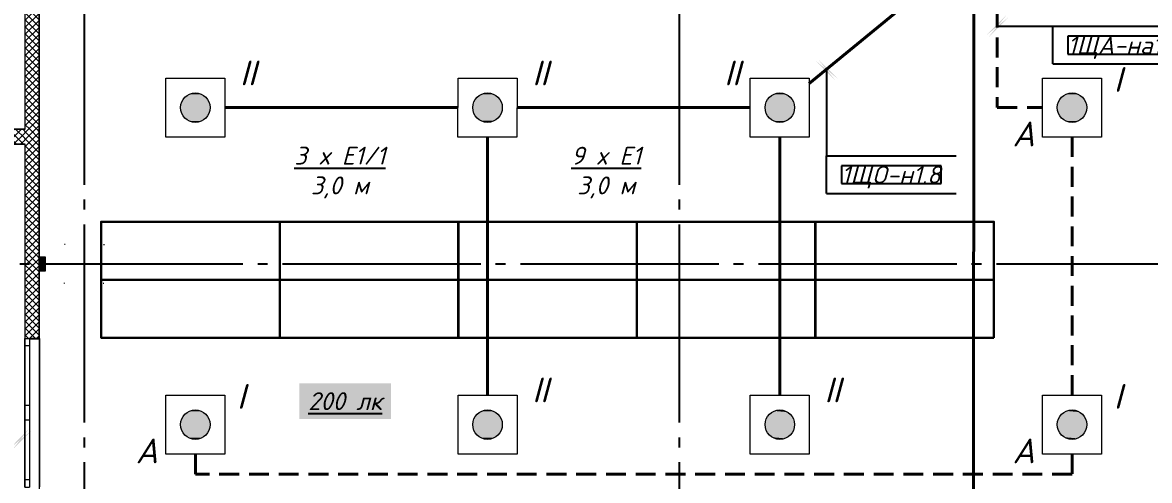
# Model space of a CAD drawing. Header units: millimetres. Extents: x 0 to 1293, y 0 to 420.
# Drawn here: x 92 to 205.6, y 137.8 to 184 of the extents above; entities that cross this region are included whole.
import ezdxf

# ---------------------------------------------------------------- set-up
doc = ezdxf.new("R2010")
doc.units = ezdxf.units.MM
for name, pattern in [('JIS_02_2.0', [3, 2, -1]), ('ГОСТ 2.303 5', [24, 20, -1.5, 1, -1.5]), ('СПКБ-0000-000-АР#001$0$Achse', [2300, 0, -800, 1500, 0]), ('СПКБ-0000-000-АР#001$0$Штриховая', [564.444447, 282.222223, -282.222223])]:
    doc.linetypes.add(name, pattern=pattern)
for name, color, linetype in [('@000', 7, 'Continuous'), ('Viewport1ForCustomObjects_0', 7, 'Continuous'), ('Viewport2ForCustomObjects_0', 7, 'Continuous'), ('СПКБ-0000-000-АР#001$0$Двери ArchiCAD', 7, 'Continuous'), ('СПКБ-0000-000-АР#001$0$оборудование ТХ', 253, 'Continuous'), ('СПКБ-0000-000-АР#001$0$Окна ArchiCAD', 7, 'Continuous'), ('СПКБ-0000-000-АР#001$0$Перекрытие новые', 7, 'Continuous'), ('СПКБ-0000-000-АР#001$0$Стены', 7, 'Continuous'), ('СПКБ-0000-000-АР#001$0$Фахверк', 7, 'Continuous'), ('Строительные оси', 7, 'Continuous'), ('ЭО_АВАРИЙНОЕ ОСВЕЩЕНИЕ', 7, 'Continuous'), ('ЭО_РАБОЧЕЕ ОСВЕЩЕНИЕ', 7, 'Continuous')]:
    doc.layers.add(name, color=color, linetype=linetype)
for name, color, linetype, lineweight, true_color in [('СПКБ-0000-000-АР#001$0$Двери ArchiCAD_Ном._пера__23', 7, 'Continuous', 35, 0xff6600), ('СПКБ-0000-000-АР#001$0$Двери ArchiCAD_Ном._пера__3', 7, 'Continuous', 18, 0xff6600), ('СПКБ-0000-000-АР#001$0$Окна ArchiCAD_Ном._пера__68', 7, 'Continuous', 20, 0xfd4435), ('СПКБ-0000-000-АР#001$0$Стены_Ном._пера__68', 7, 'Continuous', 20, 0xfd4435), ('СПКБ-0000-000-АР#001$0$Фахверк_Ном._пера__102', 7, 'Continuous', 13, 0xcccccc)]:
    doc.layers.add(name, color=color, linetype=linetype, lineweight=lineweight, true_color=true_color)
for name, color, linetype, lineweight in [('СПКБ-0000-000-АР#001$0$Линии_Ном._пера__2', 8, 'Continuous', 15), ('СПКБ-0000-000-АР#001$0$Окна ArchiCAD_Ном._пера__6', 5, 'Continuous', 9), ('СПКБ-0000-000-АР#001$0$Перекрытие новые_Ном._пера__2', 8, 'Continuous', 15), ('СПКБ-0000-000-АР#001$0$Фахверк_Ном._пера__1', 7, 'Continuous', 13)]:
    doc.layers.add(name, color=color, linetype=linetype, lineweight=lineweight)
doc.styles.add('1.8', font='isocpeui.ttf', dxfattribs={"height": 1.8})
doc.styles.add('2.5', font='isocpeui.ttf')
doc.styles.add('CustomTextStyle192', font='isocpeui.ttf', dxfattribs={"height": 1.8})
doc.styles.add('CustomTextStyle247', font='isocpeui.ttf', dxfattribs={"height": 1.8})
pattern_1 = [(45, (0, 0), (-35.35534, 35.35534), []), (135, (0, 0), (35.35534, 35.35534), [])]

# ---------------------------------------------------------------- blocks, each defined once
blk = doc.blocks.new('СПКБ-0000-000-АР#001$0$Перекрытие_14', base_point=(-24407, 25286))
at = {"layer": 'СПКБ-0000-000-АР#001$0$Перекрытие новые_Ном._пера__2', "color": 8, "linetype": 'Continuous', "lineweight": 15, "flags": 128}
blk.add_lwpolyline([(-24407, 25286), (17887, 25286), (17887, 19191), (18208, 19192), (18218, 15056), (18468, 15056), (18468, 13656), (18218, 13656), (18248, 3580), (17893, 3579), (17893, -2534), (-24407, -2530)], close=True, dxfattribs=at)
blk = doc.blocks.new('СПКБ-0000-000-АР#001$0$Двустворчатое Окно 19')
at = {"layer": 'СПКБ-0000-000-АР#001$0$Окна ArchiCAD_Ном._пера__6', "color": 5, "linetype": 'Continuous', "lineweight": 9}
for p, q in [((-750, 0), (-675, 0)), ((-747, 100), (747, 100)), ((-675, 0), (-675, -50)), ((-675, 0), (-75, 0)), ((-75, -50), (-75, 0)), ((-75, 0), (0, 0)), ((0, 0), (75, 0)), ((75, 0), (75, -50)), ((75, 0), (675, 0)), ((675, -50), (675, 0)), ((675, 0), (750, 0)), ((-750, -50), (750, -50)), ((-675, -50), (-750, -50)), ((-75, -50), (-675, -50)), ((0, -50), (-75, -50)), ((75, -50), (0, -50)), ((675, -50), (75, -50)), ((750, -50), (675, -50))]:
    blk.add_line(p, q, dxfattribs=at)
at = {"layer": 'СПКБ-0000-000-АР#001$0$Окна ArchiCAD_Ном._пера__68', "color": 20, "linetype": 'Continuous', "lineweight": 20, "true_color": 0xfd4435}
for p, q in [((-750, -47), (-750, 0)), ((750, -47), (750, 0)), ((-750, -50), (-750, -47)), ((750, -50), (750, -47))]:
    blk.add_line(p, q, dxfattribs=at)
blk = doc.blocks.new('СПКБ-0000-000-АР#001$0$Стена_2', base_point=(-24407, 25306))
at = {"layer": 'СПКБ-0000-000-АР#001$0$Стены_Ном._пера__68', "linetype": 'Continuous', "lineweight": 20, "true_color": 0xfd4435}
for points in [[(-24557, 5245), (-24554, 5245), (-24554, 8486), (-24557, 8486)], [(-24407, 8486), (-24410, 8486), (-24410, 3956), (-24407, 3956)], [(-24557, 5245), (-24557, 5242), (-24554, 5242), (-24554, 5245)], [(-24557, 5098), (-24557, 5095), (-24554, 5095), (-24554, 5098)], [(-24557, 5095), (-24557, 3956), (-24554, 3956), (-24554, 5095)], [(-24557, 3956), (-24557, 3816), (-24554, 3816), (-24554, 3956)], [(-24410, 3816), (-24407, 3816), (-24407, 3956), (-24410, 3956)], [(-24557, 3816), (-24557, 3136), (-24554, 3136), (-24554, 3816)], [(-24410, 3136), (-24407, 3136), (-24407, 3816), (-24410, 3816)], [(-24407, 3136), (-24410, 3136), (-24507, 3136), (-24507, 3133), (-24407, 3133)]]:
    blk.add_hatch(color=20, dxfattribs=at).paths.add_polyline_path(points)
h = blk.add_hatch(dxfattribs=at)
h.set_pattern_fill('СЕТКА_5X5_ДИАГОНАЛЬНАЯ', color=20, style=0, pattern_type=2)
h.set_pattern_definition(pattern_1)
h.paths.add_polyline_path([(-24554, 8486), (-24554, 5242), (-24410, 5242), (-24410, 8486), (-24507, 8486)])
h = blk.add_hatch(dxfattribs=at)
h.set_pattern_fill('СЕТКА_5X5_ДИАГОНАЛЬНАЯ', color=20, style=0, pattern_type=2)
h.set_pattern_definition(pattern_1)
h.paths.add_polyline_path([(-24557, 5242), (-24557, 5098), (-24554, 5098), (-24554, 5242)])
h = blk.add_hatch(dxfattribs=at)
h.set_pattern_fill('СЕТКА_5X5_ДИАГОНАЛЬНАЯ', color=20, style=0, pattern_type=2)
h.set_pattern_definition(pattern_1)
h.paths.add_polyline_path([(-24554, 5242), (-24554, 5098), (-24410, 5098), (-24410, 5242)])
h = blk.add_hatch(dxfattribs=at)
h.set_pattern_fill('СЕТКА_5X5_ДИАГОНАЛЬНАЯ', color=20, style=0, pattern_type=2)
h.set_pattern_definition(pattern_1)
h.paths.add_polyline_path([(-24554, 5098), (-24554, 3956), (-24410, 3956), (-24410, 5098)])
h = blk.add_hatch(dxfattribs=at)
h.set_pattern_fill('СЕТКА_5X5_ДИАГОНАЛЬНАЯ', color=20, style=0, pattern_type=2)
h.set_pattern_definition(pattern_1)
h.paths.add_polyline_path([(-24554, 3956), (-24554, 3816), (-24410, 3816), (-24410, 3956)])
h = blk.add_hatch(dxfattribs=at)
h.set_pattern_fill('СЕТКА_5X5_ДИАГОНАЛЬНАЯ', color=20, style=0, pattern_type=2)
h.set_pattern_definition(pattern_1)
h.paths.add_polyline_path([(-24554, 3136), (-24507, 3136), (-24410, 3136), (-24410, 3816), (-24554, 3816)])
at = {"layer": 'СПКБ-0000-000-АР#001$0$Стены_Ном._пера__68', "color": 20, "linetype": 'Continuous', "lineweight": 20, "true_color": 0xfd4435}
for p, q in [((-24554, 8486), (-24554, 5242)), ((-24410, 5242), (-24410, 8486)), ((-24554, 5242), (-24557, 5242)), ((-24410, 5098), (-24410, 5242)), ((-24557, 5098), (-24554, 5098)), ((-24554, 5098), (-24554, 3956)), ((-24410, 3956), (-24410, 5098)), ((-24554, 3956), (-24554, 3816)), ((-24410, 3816), (-24410, 3956)), ((-24554, 3816), (-24554, 3136)), ((-24410, 3136), (-24410, 3816)), ((-24557, 3136), (-24554, 3136)), ((-24554, 3136), (-24507, 3136)), ((-24507, 3136), (-24507, 3133)), ((-24410, 3136), (-24507, 3136)), ((-24507, 3133), (-24407, 3133)), ((-24407, 3136), (-24407, 3133))]:
    blk.add_line(p, q, dxfattribs=at)
at = {"layer": 'СПКБ-0000-000-АР#001$0$Стены_Ном._пера__68', "color": 20, "linetype": 'Continuous', "lineweight": 20, "true_color": 0xfd4435, "flags": 128}
for points in [[(-24557, 8486), (-24557, 5245)], [(-24407, 3956), (-24407, 8486)], [(-24557, 5095), (-24557, 3136)], [(-24407, 3136), (-24407, 3816)]]:
    blk.add_lwpolyline(points, dxfattribs=at)
at = {"layer": 'СПКБ-0000-000-АР#001$0$Окна ArchiCAD', "color": 5, "linetype": 'Continuous', "lineweight": 9, "zscale": 1000, "rotation": 270}
blk.add_blockref('СПКБ-0000-000-АР#001$0$Двустворчатое Окно 19', (-24507, 2386), dxfattribs=at)
blk = doc.blocks.new('СПКБ-0000-000-АР#001$0$Ворота Гаражные Подъемные 19')
at = {"layer": 'СПКБ-0000-000-АР#001$0$Двери ArchiCAD_Ном._пера__23', "color": 30, "linetype": 'Continuous', "lineweight": 35, "true_color": 0xff6600}
for p, q in [((-1090, 150), (-1090, 250)), ((-1090, 250), (-1040, 250)), ((-1040, 250), (-1040, 150)), ((1040, 250), (1090, 250)), ((1040, 150), (1040, 250)), ((1090, 250), (1090, 150)), ((-1040, 150), (-1090, 150)), ((1090, 150), (1040, 150))]:
    blk.add_line(p, q, dxfattribs=at)
at = {"layer": 'СПКБ-0000-000-АР#001$0$Двери ArchiCAD_Ном._пера__3', "color": 30, "linetype": 'СПКБ-0000-000-АР#001$0$Штриховая', "lineweight": 18, "true_color": 0xff6600}
for p, q in [((1040, 3150), (-1040, 3150)), ((-1040, 3150), (-1040, 190)), ((-1040, 190), (1040, 3150)), ((1040, 190), (-1040, 3150)), ((1040, 190), (1040, 3150))]:
    blk.add_line(p, q, dxfattribs=at)
at = {"layer": 'СПКБ-0000-000-АР#001$0$Двери ArchiCAD_Ном._пера__3', "color": 30, "linetype": 'Continuous', "lineweight": 18, "true_color": 0xff6600}
for p, q in [((-1040, 150), (183.8, 150)), ((291, -250), (983.8, 150)), ((983.8, 150), (1040, 150))]:
    blk.add_line(p, q, dxfattribs=at)
blk.add_arc((983.8, 150), 800, 180, 210, dxfattribs=at)
blk = doc.blocks.new('СПКБ-0000-000-АР#001$0$Стена_47', base_point=(-24407, 5245))
at = {"layer": 'СПКБ-0000-000-АР#001$0$Стены_Ном._пера__68', "linetype": 'Continuous', "lineweight": 20, "true_color": 0xfd4435}
h = blk.add_hatch(dxfattribs=at)
h.set_pattern_fill('СЕТКА_5X5_ДИАГОНАЛЬНАЯ', color=20, style=0, pattern_type=2)
h.set_pattern_definition(pattern_1)
h.paths.add_polyline_path([(-27629, 5098), (-27107, 5098), (-27107, 5242), (-27485, 5242)])
for points in [[(-27482, 5245), (-27485, 5242), (-27107, 5242), (-27107, 5245)], [(-27107, 5245), (-27107, 5242), (-27107, 5095), (-27104, 5095), (-27104, 5245)], [(-25010, 5245), (-25010, 5095), (-25007, 5095), (-25007, 5242), (-25007, 5245)], [(-25007, 5245), (-25007, 5242), (-24557, 5242), (-24557, 5245)], [(-27629, 5098), (-27632, 5095), (-27107, 5095), (-27107, 5098)], [(-25007, 5095), (-24557, 5095), (-24557, 5098), (-25007, 5098)]]:
    blk.add_hatch(color=20, dxfattribs=at).paths.add_polyline_path(points)
h = blk.add_hatch(dxfattribs=at)
h.set_pattern_fill('СЕТКА_5X5_ДИАГОНАЛЬНАЯ', color=20, style=0, pattern_type=2)
h.set_pattern_definition(pattern_1)
h.paths.add_polyline_path([(-24557, 5242), (-25007, 5242), (-25007, 5098), (-24557, 5098)])
at = {"layer": 'СПКБ-0000-000-АР#001$0$Стены_Ном._пера__68', "color": 20, "linetype": 'Continuous', "lineweight": 20, "true_color": 0xfd4435}
for p, q in [((-27107, 5242), (-27485, 5242)), ((-27107, 5245), (-27104, 5245)), ((-27107, 5242), (-27107, 5095)), ((-27104, 5095), (-27104, 5245)), ((-25010, 5095), (-25010, 5245)), ((-25007, 5245), (-25010, 5245)), ((-24557, 5242), (-25007, 5242)), ((-25007, 5242), (-25007, 5095)), ((-27629, 5098), (-27107, 5098)), ((-27107, 5095), (-27104, 5095)), ((-25007, 5095), (-25010, 5095)), ((-25007, 5098), (-24557, 5098))]:
    blk.add_line(p, q, dxfattribs=at)
at = {"layer": 'СПКБ-0000-000-АР#001$0$Стены_Ном._пера__68', "color": 20, "linetype": 'Continuous', "lineweight": 20, "true_color": 0xfd4435, "flags": 128}
for points in [[(-27107, 5245), (-27482, 5245)], [(-24557, 5245), (-25007, 5245)], [(-27632, 5095), (-27107, 5095)], [(-25007, 5095), (-24557, 5095)]]:
    blk.add_lwpolyline(points, dxfattribs=at)
at = {"layer": 'СПКБ-0000-000-АР#001$0$Двери ArchiCAD', "color": 21, "linetype": 'Continuous', "lineweight": 18, "true_color": 0xff9955, "xscale": -1, "zscale": 1000}
blk.add_blockref('СПКБ-0000-000-АР#001$0$Ворота Гаражные Подъемные 19', (-26057, 5095), dxfattribs=at)
blk = doc.blocks.new('СПКБ-0000-000-АР#001$0$Колонна_168', base_point=(-24377, 3886))
at = {"layer": 'СПКБ-0000-000-АР#001$0$Фахверк_Ном._пера__102', "linetype": 'Continuous', "lineweight": 13, "true_color": 0xcccccc}
blk.add_hatch(color=254, dxfattribs=at).paths.add_polyline_path([(-24407, 3956), (-24407, 3816), (-24347, 3816), (-24347, 3956)])
at = {"layer": 'СПКБ-0000-000-АР#001$0$Фахверк_Ном._пера__1', "color": 7, "linetype": 'Continuous', "lineweight": 13, "flags": 128}
blk.add_lwpolyline([(-24407, 3956), (-24407, 3816), (-24347, 3816), (-24347, 3956)], close=True, dxfattribs=at)
blk = doc.blocks.new('*E595')
at = {"layer": 'СПКБ-0000-000-АР#001$0$Линии_Ном._пера__2', "color": 8, "linetype": 'СПКБ-0000-000-АР#001$0$Achse', "lineweight": 15}
for p, q in [((34.75, 91.52), (38.75, 91.52)), ((34.75, 87.52), (34.75, 91.52)), ((38.75, 91.52), (38.75, 87.52)), ((38.75, 87.52), (34.75, 87.52))]:
    blk.add_line(p, q, dxfattribs=at)
at = {"layer": 'СПКБ-0000-000-АР#001$0$оборудование ТХ', "lineweight": 30}
for points in [[(56.48, 87.91), (38.46, 87.91), (38.46, 93.76), (56.48, 93.76)], [(74.5, 87.91), (56.48, 87.91), (56.48, 93.76), (74.5, 93.76)], [(92.49, 87.91), (74.48, 87.91), (74.48, 93.76), (92.49, 93.76)], [(110.5, 87.91), (92.48, 87.91), (92.48, 93.76), (110.5, 93.76)], [(128.51, 87.91), (110.49, 87.91), (110.49, 93.76), (128.51, 93.76)], [(56.48, 82.06), (38.46, 82.06), (38.46, 87.91), (56.48, 87.91)], [(74.5, 82.06), (56.48, 82.06), (56.48, 87.91), (74.5, 87.91)], [(92.49, 82.06), (74.48, 82.06), (74.48, 87.91), (92.49, 87.91)], [(110.5, 82.06), (92.48, 82.06), (92.48, 87.91), (110.5, 87.91)], [(128.51, 82.06), (110.49, 82.06), (110.49, 87.91), (128.51, 87.91)]]:
    blk.add_lwpolyline(points, close=True, dxfattribs=at)
at = {"layer": 'СПКБ-0000-000-АР#001$0$Перекрытие новые', "color": 8, "linetype": 'Continuous', "lineweight": 15, "xscale": 0.01, "yscale": 0.01, "zscale": 0.01}
blk.add_blockref('СПКБ-0000-000-АР#001$0$Перекрытие_14', (32.25, 303.5), dxfattribs=at)
at = {"layer": 'СПКБ-0000-000-АР#001$0$Стены', "color": 20, "lineweight": 20, "true_color": 0xfd4435, "xscale": 0.01, "yscale": 0.01, "zscale": 0.01}
for name, p in [('СПКБ-0000-000-АР#001$0$Стена_2', (32.25, 303.7)), ('СПКБ-0000-000-АР#001$0$Стена_47', (32.25, 103.09))]:
    blk.add_blockref(name, p, dxfattribs=at)
at = {"layer": 'СПКБ-0000-000-АР#001$0$Фахверк', "color": 7, "lineweight": 13, "xscale": 0.01, "yscale": 0.01, "zscale": 0.01}
blk.add_blockref('СПКБ-0000-000-АР#001$0$Колонна_168', (32.55, 89.5), dxfattribs=at)
blk = doc.blocks.new('*E596')
at = {"layer": 'Строительные оси', "color": 3, "linetype": 'ГОСТ 2.303 5', "lineweight": 25}
for p, q in [((58.19, 318), (58.19, 14)), ((118.19, 318), (118.19, 14)), ((578.19, 98), (14.19, 98))]:
    blk.add_line(p, q, dxfattribs=at)
at = {"layer": 'ЭО_АВАРИЙНОЕ ОСВЕЩЕНИЕ', "color": 1, "linetype": 'JIS_02_2.0', "lineweight": 40}
for p, q in [((150.26, 132.85), (150.28, 113.78)), ((150.28, 113.78), (154.85, 113.78)), ((157.82, 110.8), (157.82, 84.77)), ((69.4, 76.8), (69.4, 78.82)), ((157.82, 78.82), (157.82, 76.79)), ((157.82, 76.79), (69.4, 76.8))]:
    blk.add_line(p, q, dxfattribs=at)
at = {"layer": 'ЭО_АВАРИЙНОЕ ОСВЕЩЕНИЕ', "color": 7, "lineweight": 0}
for p, q in [((154.85, 116.75), (160.8, 116.75)), ((154.85, 110.8), (154.85, 116.75)), ((160.8, 116.75), (160.8, 110.8)), ((160.8, 110.8), (154.85, 110.8)), ((66.42, 84.77), (72.37, 84.77)), ((66.42, 78.82), (66.42, 84.77)), ((72.37, 84.77), (72.37, 78.82)), ((154.85, 78.82), (154.85, 84.77)), ((154.85, 84.77), (160.8, 84.77)), ((160.8, 84.77), (160.8, 78.82)), ((72.37, 78.82), (66.42, 78.82)), ((160.8, 78.82), (154.85, 78.82))]:
    blk.add_line(p, q, dxfattribs=at)
for centre in [(157.82, 113.78), (69.4, 81.8), (157.82, 81.8)]:
    blk.add_circle(centre, 1.49, dxfattribs=at)
at = {"layer": 'ЭО_АВАРИЙНОЕ ОСВЕЩЕНИЕ', "color": 1, "lineweight": 40}
for points in [[(156.93, 114.96), (156.73, 114.78), (158.92, 114.78)], [(157.16, 115.11), (156.93, 114.96), (158.72, 114.96)], [(156.93, 114.96), (158.72, 114.96), (158.92, 114.78)], [(157.42, 115.21), (157.16, 115.11), (158.49, 115.11)], [(157.16, 115.11), (158.49, 115.11), (158.72, 114.96)], [(157.69, 115.26), (157.42, 115.21), (158.23, 115.21)], [(157.42, 115.21), (158.23, 115.21), (158.49, 115.11)], [(157.69, 115.26), (157.96, 115.26), (158.23, 115.21)], [(156.36, 114.05), (156.34, 113.78), (159.31, 113.78)], [(156.34, 113.78), (156.36, 113.5), (159.29, 113.5)], [(156.34, 113.78), (159.31, 113.78), (159.29, 113.5)], [(156.44, 114.31), (156.36, 114.05), (159.29, 114.05)], [(156.36, 114.05), (159.29, 114.05), (159.31, 113.78)], [(156.56, 114.56), (156.44, 114.31), (159.21, 114.31)], [(156.44, 114.31), (159.21, 114.31), (159.29, 114.05)], [(156.73, 114.78), (156.56, 114.56), (159.09, 114.56)], [(156.56, 114.56), (159.09, 114.56), (159.21, 114.31)], [(156.73, 114.78), (158.92, 114.78), (159.09, 114.56)], [(156.36, 113.5), (156.44, 113.24), (159.21, 113.24)], [(156.36, 113.5), (159.29, 113.5), (159.21, 113.24)], [(156.44, 113.24), (156.56, 112.99), (159.09, 112.99)], [(156.44, 113.24), (159.21, 113.24), (159.09, 112.99)], [(156.56, 112.99), (156.73, 112.77), (158.92, 112.77)], [(156.56, 112.99), (159.09, 112.99), (158.92, 112.77)], [(156.73, 112.77), (156.93, 112.59), (158.72, 112.59)], [(156.73, 112.77), (158.92, 112.77), (158.72, 112.59)], [(156.93, 112.59), (157.16, 112.44), (158.49, 112.44)], [(156.93, 112.59), (158.72, 112.59), (158.49, 112.44)], [(157.16, 112.44), (157.42, 112.34), (158.23, 112.34)], [(157.16, 112.44), (158.49, 112.44), (158.23, 112.34)], [(157.42, 112.34), (157.69, 112.29), (157.96, 112.29)], [(157.42, 112.34), (158.23, 112.34), (157.96, 112.29)], [(68.5, 82.98), (68.3, 82.8), (70.5, 82.8)], [(68.73, 83.13), (68.5, 82.98), (70.29, 82.98)], [(68.5, 82.98), (70.29, 82.98), (70.5, 82.8)], [(68.99, 83.23), (68.73, 83.13), (70.06, 83.13)], [(68.73, 83.13), (70.06, 83.13), (70.29, 82.98)], [(69.26, 83.28), (68.99, 83.23), (69.8, 83.23)], [(68.99, 83.23), (69.8, 83.23), (70.06, 83.13)], [(69.26, 83.28), (69.53, 83.28), (69.8, 83.23)], [(157.04, 83.06), (156.82, 82.9), (158.83, 82.9)], [(157.29, 83.18), (157.04, 83.06), (158.61, 83.06)], [(157.04, 83.06), (158.61, 83.06), (158.83, 82.9)], [(157.55, 83.26), (157.29, 83.18), (158.36, 83.18)], [(157.29, 83.18), (158.36, 83.18), (158.61, 83.06)], [(157.82, 83.28), (157.55, 83.26), (158.1, 83.26)], [(157.55, 83.26), (158.1, 83.26), (158.36, 83.18)], [(67.93, 82.07), (67.91, 81.8), (70.88, 81.8)], [(68.01, 82.33), (67.93, 82.07), (70.86, 82.07)], [(67.93, 82.07), (70.86, 82.07), (70.88, 81.8)], [(68.13, 82.58), (68.01, 82.33), (70.78, 82.33)], [(68.01, 82.33), (70.78, 82.33), (70.86, 82.07)], [(68.3, 82.8), (68.13, 82.58), (70.66, 82.58)], [(68.13, 82.58), (70.66, 82.58), (70.78, 82.33)], [(68.3, 82.8), (70.5, 82.8), (70.66, 82.58)], [(156.39, 82.2), (156.34, 81.93), (159.31, 81.93)], [(156.34, 81.93), (156.34, 81.66), (159.31, 81.66)], [(156.34, 81.93), (159.31, 81.93), (159.31, 81.66)], [(156.49, 82.46), (156.39, 82.2), (159.26, 82.2)], [(156.39, 82.2), (159.26, 82.2), (159.31, 81.93)], [(156.64, 82.69), (156.49, 82.46), (159.16, 82.46)], [(156.49, 82.46), (159.16, 82.46), (159.26, 82.2)], [(156.82, 82.9), (156.64, 82.69), (159.01, 82.69)], [(156.64, 82.69), (159.01, 82.69), (159.16, 82.46)], [(156.82, 82.9), (158.83, 82.9), (159.01, 82.69)], [(67.91, 81.8), (67.93, 81.52), (70.86, 81.52)], [(67.91, 81.8), (70.88, 81.8), (70.86, 81.52)], [(67.93, 81.52), (68.01, 81.26), (70.78, 81.26)], [(67.93, 81.52), (70.86, 81.52), (70.78, 81.26)], [(68.01, 81.26), (68.13, 81.01), (70.66, 81.01)], [(68.01, 81.26), (70.78, 81.26), (70.66, 81.01)], [(68.13, 81.01), (68.3, 80.79), (70.5, 80.79)], [(68.13, 81.01), (70.66, 81.01), (70.5, 80.79)], [(68.3, 80.79), (68.5, 80.61), (70.29, 80.61)], [(68.3, 80.79), (70.5, 80.79), (70.29, 80.61)], [(156.34, 81.66), (156.39, 81.39), (159.26, 81.39)], [(156.34, 81.66), (159.31, 81.66), (159.26, 81.39)], [(156.39, 81.39), (156.49, 81.13), (159.16, 81.13)], [(156.39, 81.39), (159.26, 81.39), (159.16, 81.13)], [(156.49, 81.13), (156.64, 80.9), (159.01, 80.9)], [(156.49, 81.13), (159.16, 81.13), (159.01, 80.9)], [(156.64, 80.9), (156.82, 80.7), (158.83, 80.7)], [(156.64, 80.9), (159.01, 80.9), (158.83, 80.7)], [(156.82, 80.7), (157.04, 80.53), (158.61, 80.53)], [(156.82, 80.7), (158.83, 80.7), (158.61, 80.53)], [(68.5, 80.61), (68.73, 80.47), (70.06, 80.47)], [(68.5, 80.61), (70.29, 80.61), (70.06, 80.47)], [(68.73, 80.47), (68.99, 80.37), (69.8, 80.37)], [(68.73, 80.47), (70.06, 80.47), (69.8, 80.37)], [(68.99, 80.37), (69.26, 80.32), (69.53, 80.32)], [(68.99, 80.37), (69.8, 80.37), (69.53, 80.32)], [(157.04, 80.53), (157.29, 80.41), (158.36, 80.41)], [(157.04, 80.53), (158.61, 80.53), (158.36, 80.41)], [(157.29, 80.41), (157.55, 80.33), (158.1, 80.33)], [(157.29, 80.41), (158.36, 80.41), (158.1, 80.33)], [(157.55, 80.33), (158.1, 80.33), (157.82, 80.31)]]:
    blk.add_solid(points, dxfattribs=at)
at = {"layer": 'ЭО_РАБОЧЕЕ ОСВЕЩЕНИЕ', "color": 5, "lineweight": 40}
for p, q in [((147.88, 49.82), (147.92, 132.85)), ((131.32, 116.22), (146.01, 128.29)), ((72.37, 113.78), (95.9, 113.78)), ((101.85, 113.78), (125.37, 113.78)), ((98.87, 110.8), (98.87, 84.77)), ((128.35, 84.77), (128.35, 110.8))]:
    blk.add_line(p, q, dxfattribs=at)
at = {"layer": 'ЭО_РАБОЧЕЕ ОСВЕЩЕНИЕ', "color": 7, "lineweight": 0}
for p, q in [((66.42, 116.75), (72.37, 116.75)), ((66.42, 110.8), (66.42, 116.75)), ((72.37, 116.75), (72.37, 110.8)), ((95.89, 110.81), (95.9, 116.76)), ((95.9, 116.76), (101.85, 116.74)), ((101.85, 116.74), (101.84, 110.79)), ((125.37, 116.75), (131.32, 116.75)), ((125.37, 110.8), (125.37, 116.75)), ((131.32, 116.75), (131.32, 110.8)), ((72.37, 110.8), (66.42, 110.8)), ((101.84, 110.79), (95.89, 110.81)), ((131.32, 110.8), (125.37, 110.8)), ((95.9, 84.77), (101.85, 84.77)), ((95.9, 78.82), (95.9, 84.77)), ((101.85, 84.77), (101.85, 78.82)), ((125.37, 78.82), (125.37, 84.77)), ((125.37, 84.77), (131.32, 84.77)), ((131.32, 84.77), (131.32, 78.82)), ((101.85, 78.82), (95.9, 78.82)), ((131.32, 78.82), (125.37, 78.82))]:
    blk.add_line(p, q, dxfattribs=at)
for centre in [(69.4, 113.78), (98.87, 113.78), (128.35, 113.78), (98.87, 81.8), (128.35, 81.8)]:
    blk.add_circle(centre, 1.49, dxfattribs=at)
at = {"layer": 'ЭО_РАБОЧЕЕ ОСВЕЩЕНИЕ', "color": 5, "lineweight": 40}
for points in [[(68.5, 114.96), (68.3, 114.78), (70.5, 114.78)], [(68.73, 115.11), (68.5, 114.96), (70.29, 114.96)], [(68.5, 114.96), (70.29, 114.96), (70.5, 114.78)], [(68.99, 115.21), (68.73, 115.11), (70.06, 115.11)], [(68.73, 115.11), (70.06, 115.11), (70.29, 114.96)], [(69.26, 115.26), (68.99, 115.21), (69.8, 115.21)], [(68.99, 115.21), (69.8, 115.21), (70.06, 115.11)], [(69.26, 115.26), (69.53, 115.26), (69.8, 115.21)], [(97.97, 114.96), (97.78, 114.78), (99.97, 114.78)], [(97.98, 114.96), (97.97, 114.96), (99.77, 114.96)], [(97.97, 114.96), (99.77, 114.96), (99.97, 114.78)], [(98.21, 115.11), (97.98, 114.96), (99.77, 114.96)], [(97.98, 114.96), (99.77, 114.96), (99.77, 114.96)], [(98.46, 115.21), (98.21, 115.11), (99.53, 115.11)], [(98.21, 115.11), (98.21, 115.11), (99.54, 115.11)], [(98.21, 115.11), (99.53, 115.11), (99.54, 115.11)], [(98.21, 115.11), (99.54, 115.11), (99.77, 114.96)], [(98.47, 115.21), (98.46, 115.21), (99.28, 115.21)], [(98.46, 115.21), (99.28, 115.21), (99.53, 115.11)], [(98.74, 115.26), (98.47, 115.21), (99.27, 115.21)], [(98.47, 115.21), (99.27, 115.21), (99.28, 115.21)], [(98.74, 115.26), (98.74, 115.26), (99.01, 115.26)], [(98.74, 115.26), (99.01, 115.26), (99.27, 115.21)], [(127.45, 114.96), (127.25, 114.78), (129.45, 114.78)], [(127.69, 115.11), (127.45, 114.96), (129.25, 114.96)], [(127.45, 114.96), (129.25, 114.96), (129.45, 114.78)], [(127.94, 115.21), (127.69, 115.11), (129.01, 115.11)], [(127.69, 115.11), (129.01, 115.11), (129.25, 114.96)], [(128.21, 115.26), (127.94, 115.21), (128.76, 115.21)], [(127.94, 115.21), (128.76, 115.21), (129.01, 115.11)], [(128.21, 115.26), (128.49, 115.26), (128.76, 115.21)], [(67.93, 114.05), (67.91, 113.78), (70.88, 113.78)], [(67.91, 113.78), (67.93, 113.5), (70.86, 113.5)], [(67.91, 113.78), (70.88, 113.78), (70.86, 113.5)], [(68.01, 114.31), (67.93, 114.05), (70.86, 114.05)], [(67.93, 114.05), (70.86, 114.05), (70.88, 113.78)], [(68.13, 114.56), (68.01, 114.31), (70.78, 114.31)], [(68.01, 114.31), (70.78, 114.31), (70.86, 114.05)], [(68.3, 114.78), (68.13, 114.56), (70.66, 114.56)], [(68.13, 114.56), (70.66, 114.56), (70.78, 114.31)], [(68.3, 114.78), (70.5, 114.78), (70.66, 114.56)], [(97.41, 114.05), (97.39, 113.78), (100.36, 113.78)], [(97.39, 113.78), (97.39, 113.77), (100.36, 113.77)], [(97.39, 113.78), (100.36, 113.78), (100.36, 113.77)], [(97.39, 113.77), (97.41, 113.51), (100.33, 113.51)], [(97.39, 113.77), (100.36, 113.77), (100.33, 113.51)], [(97.49, 114.31), (97.41, 114.05), (100.33, 114.05)], [(97.41, 114.05), (97.41, 114.05), (100.34, 114.05)], [(97.41, 114.05), (100.33, 114.05), (100.34, 114.05)], [(97.41, 114.05), (100.34, 114.05), (100.36, 113.78)], [(97.61, 114.56), (97.49, 114.32), (100.26, 114.32)], [(97.49, 114.32), (97.49, 114.31), (100.26, 114.31)], [(97.49, 114.32), (100.26, 114.32), (100.26, 114.31)], [(97.49, 114.31), (100.26, 114.31), (100.33, 114.05)], [(97.77, 114.78), (97.61, 114.56), (100.14, 114.56)], [(97.61, 114.56), (97.61, 114.56), (100.14, 114.56)], [(97.61, 114.56), (100.14, 114.56), (100.14, 114.56)], [(97.61, 114.56), (100.14, 114.56), (100.26, 114.32)], [(97.78, 114.78), (97.77, 114.78), (99.97, 114.78)], [(97.77, 114.78), (99.97, 114.78), (100.14, 114.56)], [(97.78, 114.78), (99.97, 114.78), (99.97, 114.78)], [(126.89, 114.05), (126.86, 113.78), (129.84, 113.78)], [(126.86, 113.78), (126.89, 113.5), (129.81, 113.5)], [(126.86, 113.78), (129.84, 113.78), (129.81, 113.5)], [(126.96, 114.31), (126.89, 114.05), (129.81, 114.05)], [(126.89, 114.05), (129.81, 114.05), (129.84, 113.78)], [(127.08, 114.56), (126.96, 114.31), (129.74, 114.31)], [(126.96, 114.31), (129.74, 114.31), (129.81, 114.05)], [(127.25, 114.78), (127.08, 114.56), (129.61, 114.56)], [(127.08, 114.56), (129.61, 114.56), (129.74, 114.31)], [(127.25, 114.78), (129.45, 114.78), (129.61, 114.56)], [(67.93, 113.5), (68.01, 113.24), (70.78, 113.24)], [(67.93, 113.5), (70.86, 113.5), (70.78, 113.24)], [(68.01, 113.24), (68.13, 112.99), (70.66, 112.99)], [(68.01, 113.24), (70.78, 113.24), (70.66, 112.99)], [(68.13, 112.99), (68.3, 112.77), (70.5, 112.77)], [(68.13, 112.99), (70.66, 112.99), (70.5, 112.77)], [(68.3, 112.77), (68.5, 112.59), (70.29, 112.59)], [(68.3, 112.77), (70.5, 112.77), (70.29, 112.59)], [(68.5, 112.59), (68.73, 112.44), (70.06, 112.44)], [(68.5, 112.59), (70.29, 112.59), (70.06, 112.44)], [(97.41, 113.51), (97.41, 113.5), (100.33, 113.5)], [(97.41, 113.51), (100.33, 113.51), (100.33, 113.5)], [(97.41, 113.5), (97.48, 113.24), (100.26, 113.24)], [(97.41, 113.5), (100.33, 113.5), (100.26, 113.24)], [(97.48, 113.24), (97.49, 113.24), (100.26, 113.24)], [(97.48, 113.24), (100.26, 113.24), (100.26, 113.24)], [(97.49, 113.24), (97.61, 112.99), (100.14, 112.99)], [(97.49, 113.24), (100.26, 113.24), (100.14, 112.99)], [(97.61, 112.99), (97.61, 112.99), (100.14, 112.99)], [(97.61, 112.99), (100.14, 112.99), (100.14, 112.99)], [(97.61, 112.99), (97.77, 112.78), (99.97, 112.78)], [(97.61, 112.99), (100.14, 112.99), (99.97, 112.78)], [(97.77, 112.78), (97.78, 112.77), (99.97, 112.77)], [(97.77, 112.78), (99.97, 112.78), (99.97, 112.77)], [(97.78, 112.77), (97.97, 112.59), (99.77, 112.59)], [(97.78, 112.77), (99.97, 112.77), (99.77, 112.59)], [(97.97, 112.59), (97.98, 112.59), (99.77, 112.59)], [(97.97, 112.59), (99.77, 112.59), (99.77, 112.59)], [(97.98, 112.59), (98.21, 112.45), (99.54, 112.45)], [(97.98, 112.59), (99.77, 112.59), (99.54, 112.45)], [(126.89, 113.5), (126.96, 113.24), (129.74, 113.24)], [(126.89, 113.5), (129.81, 113.5), (129.74, 113.24)], [(126.96, 113.24), (127.08, 112.99), (129.61, 112.99)], [(126.96, 113.24), (129.74, 113.24), (129.61, 112.99)], [(127.08, 112.99), (127.25, 112.77), (129.45, 112.77)], [(127.08, 112.99), (129.61, 112.99), (129.45, 112.77)], [(127.25, 112.77), (127.45, 112.59), (129.25, 112.59)], [(127.25, 112.77), (129.45, 112.77), (129.25, 112.59)], [(127.45, 112.59), (127.69, 112.44), (129.01, 112.44)], [(127.45, 112.59), (129.25, 112.59), (129.01, 112.44)], [(68.73, 112.44), (68.99, 112.34), (69.8, 112.34)], [(68.73, 112.44), (70.06, 112.44), (69.8, 112.34)], [(68.99, 112.34), (69.26, 112.29), (69.53, 112.29)], [(68.99, 112.34), (69.8, 112.34), (69.53, 112.29)], [(98.21, 112.45), (98.21, 112.44), (99.53, 112.44)], [(98.21, 112.45), (99.54, 112.45), (99.53, 112.44)], [(98.21, 112.44), (98.46, 112.35), (99.28, 112.35)], [(98.21, 112.44), (99.53, 112.44), (99.28, 112.35)], [(98.46, 112.35), (98.47, 112.34), (99.28, 112.34)], [(98.46, 112.35), (99.28, 112.35), (99.28, 112.34)], [(98.47, 112.34), (98.73, 112.29), (99.01, 112.29)], [(98.47, 112.34), (99.28, 112.34), (99.01, 112.29)], [(98.73, 112.29), (99.01, 112.29), (99.01, 112.29)], [(127.69, 112.44), (127.94, 112.34), (128.76, 112.34)], [(127.69, 112.44), (129.01, 112.44), (128.76, 112.34)], [(127.94, 112.34), (128.21, 112.29), (128.49, 112.29)], [(127.94, 112.34), (128.76, 112.34), (128.49, 112.29)], [(97.98, 82.98), (97.77, 82.8), (99.97, 82.8)], [(98.21, 83.13), (97.98, 82.98), (99.77, 82.98)], [(97.98, 82.98), (99.77, 82.98), (99.97, 82.8)], [(98.47, 83.23), (98.21, 83.13), (99.54, 83.13)], [(98.21, 83.13), (99.54, 83.13), (99.77, 82.98)], [(98.74, 83.28), (98.47, 83.23), (99.28, 83.23)], [(98.47, 83.23), (99.28, 83.23), (99.54, 83.13)], [(98.74, 83.28), (99.01, 83.28), (99.28, 83.23)], [(127.57, 83.06), (127.35, 82.9), (129.35, 82.9)], [(127.81, 83.18), (127.57, 83.06), (129.13, 83.06)], [(127.57, 83.06), (129.13, 83.06), (129.35, 82.9)], [(128.08, 83.26), (127.81, 83.18), (128.89, 83.18)], [(127.81, 83.18), (128.89, 83.18), (129.13, 83.06)], [(128.35, 83.28), (128.08, 83.26), (128.62, 83.26)], [(128.08, 83.26), (128.62, 83.26), (128.89, 83.18)], [(97.41, 82.07), (97.39, 81.8), (100.36, 81.8)], [(97.49, 82.33), (97.41, 82.07), (100.33, 82.07)], [(97.41, 82.07), (100.33, 82.07), (100.36, 81.8)], [(97.61, 82.58), (97.49, 82.33), (100.26, 82.33)], [(97.49, 82.33), (100.26, 82.33), (100.33, 82.07)], [(97.77, 82.8), (97.61, 82.58), (100.14, 82.58)], [(97.61, 82.58), (100.14, 82.58), (100.26, 82.33)], [(97.77, 82.8), (99.97, 82.8), (100.14, 82.58)], [(126.92, 82.2), (126.87, 81.93), (129.83, 81.93)], [(126.87, 81.93), (126.87, 81.66), (129.83, 81.66)], [(126.87, 81.93), (129.83, 81.93), (129.83, 81.66)], [(127.02, 82.46), (126.92, 82.2), (129.78, 82.2)], [(126.92, 82.2), (129.78, 82.2), (129.83, 81.93)], [(127.16, 82.69), (127.02, 82.46), (129.68, 82.46)], [(127.02, 82.46), (129.68, 82.46), (129.78, 82.2)], [(127.35, 82.9), (127.16, 82.69), (129.54, 82.69)], [(127.16, 82.69), (129.54, 82.69), (129.68, 82.46)], [(127.35, 82.9), (129.35, 82.9), (129.54, 82.69)], [(97.39, 81.8), (97.41, 81.52), (100.33, 81.52)], [(97.39, 81.8), (100.36, 81.8), (100.33, 81.52)], [(97.41, 81.52), (97.49, 81.26), (100.26, 81.26)], [(97.41, 81.52), (100.33, 81.52), (100.26, 81.26)], [(97.49, 81.26), (97.61, 81.01), (100.14, 81.01)], [(97.49, 81.26), (100.26, 81.26), (100.14, 81.01)], [(97.61, 81.01), (97.77, 80.79), (99.97, 80.79)], [(97.61, 81.01), (100.14, 81.01), (99.97, 80.79)], [(97.77, 80.79), (97.98, 80.61), (99.77, 80.61)], [(97.77, 80.79), (99.97, 80.79), (99.77, 80.61)], [(126.87, 81.66), (126.92, 81.39), (129.78, 81.39)], [(126.87, 81.66), (129.83, 81.66), (129.78, 81.39)], [(126.92, 81.39), (127.02, 81.13), (129.68, 81.13)], [(126.92, 81.39), (129.78, 81.39), (129.68, 81.13)], [(127.02, 81.13), (127.16, 80.9), (129.54, 80.9)], [(127.02, 81.13), (129.68, 81.13), (129.54, 80.9)], [(127.16, 80.9), (127.35, 80.7), (129.35, 80.7)], [(127.16, 80.9), (129.54, 80.9), (129.35, 80.7)], [(127.35, 80.7), (127.57, 80.53), (129.13, 80.53)], [(127.35, 80.7), (129.35, 80.7), (129.13, 80.53)], [(97.98, 80.61), (98.21, 80.47), (99.54, 80.47)], [(97.98, 80.61), (99.77, 80.61), (99.54, 80.47)], [(98.21, 80.47), (98.47, 80.37), (99.28, 80.37)], [(98.21, 80.47), (99.54, 80.47), (99.28, 80.37)], [(98.47, 80.37), (98.74, 80.32), (99.01, 80.32)], [(98.47, 80.37), (99.28, 80.37), (99.01, 80.32)], [(127.57, 80.53), (127.81, 80.41), (128.89, 80.41)], [(127.57, 80.53), (129.13, 80.53), (128.89, 80.41)], [(127.81, 80.41), (128.08, 80.33), (128.62, 80.33)], [(127.81, 80.41), (128.89, 80.41), (128.62, 80.33)], [(128.08, 80.33), (128.62, 80.33), (128.35, 80.31)]]:
    blk.add_solid(points, dxfattribs=at)
blk = doc.blocks.new('CustomObjectsInViewport1_0')
at = {"layer": 'ЭО_АВАРИЙНОЕ ОСВЕЩЕНИЕ'}
for p, q in [((190.29, 183.57), (195.88, 183.57)), ((195.88, 183.57), (210.7, 183.57)), ((195.88, 179.77), (195.88, 183.57)), ((195.88, 179.77), (210.7, 179.77))]:
    blk.add_line(p, q, dxfattribs=at)
at = {"layer": 'ЭО_АВАРИЙНОЕ ОСВЕЩЕНИЕ', "color": 7, "true_color": 0xffffff}
for p, q in [((209.2, 182.57), (197.38, 182.57)), ((197.38, 182.57), (197.38, 180.77)), ((197.38, 180.77), (209.2, 180.77)), ((197.38, 180.77), (197.38, 180.77))]:
    blk.add_line(p, q, dxfattribs=at)
at = {"layer": 'ЭО_АВАРИЙНОЕ ОСВЕЩЕНИЕ'}
for points in [[(191.19, 184.68), (189.19, 182.68), (189.4, 182.47), (191.4, 184.47)], [(90.87, 140.76), (92.86, 142.77), (92.64, 142.98), (90.66, 140.97)]]:
    blk.add_solid(points, dxfattribs=at)
at = {"layer": 'ЭО_РАБОЧЕЕ ОСВЕЩЕНИЕ'}
for p, q in [((173.06, 179.2), (173.06, 170.5)), ((173.06, 170.5), (186.12, 170.5)), ((173.06, 166.7), (173.06, 170.5)), ((173.06, 166.7), (186.12, 166.7))]:
    blk.add_line(p, q, dxfattribs=at)
at = {"layer": 'ЭО_РАБОЧЕЕ ОСВЕЩЕНИЕ', "color": 7, "true_color": 0xffffff}
for p, q in [((184.62, 169.5), (174.56, 169.5)), ((174.56, 169.5), (174.56, 167.7)), ((184.62, 167.7), (184.62, 169.5)), ((174.56, 167.7), (184.62, 167.7)), ((174.56, 167.7), (174.56, 167.7))]:
    blk.add_line(p, q, dxfattribs=at)
at = {"layer": 'ЭО_РАБОЧЕЕ ОСВЕЩЕНИЕ'}
blk.add_solid([(174.16, 178.31), (172.16, 180.31), (171.95, 180.1), (173.95, 178.1)], dxfattribs=at)
at = {"layer": 'ЭО_АВАРИЙНОЕ ОСВЕЩЕНИЕ', "style": 'CustomTextStyle247'}
blk.add_text('1ЩА-на1.7', height=1.8, dxfattribs=at).set_placement((197.38, 180.77))
at = {"layer": 'ЭО_РАБОЧЕЕ ОСВЕЩЕНИЕ', "style": 'CustomTextStyle192'}
blk.add_text('1ЩO-н1.8', height=1.8, dxfattribs=at).set_placement((174.56, 167.7))

msp = doc.modelspace()

# ---------------------------------------------------------------- block references
at = {"layer": '@000', "color": 1, "linetype": 'JIS_02_2.0', "lineweight": 40}
msp.add_blockref('*E595', (61.438, 70.086), dxfattribs=at)
at = {"layer": 'Viewport1ForCustomObjects_0'}
msp.add_blockref('CustomObjectsInViewport1_0', (0, 0), dxfattribs=at)
at = {"layer": 'Viewport2ForCustomObjects_0'}
msp.add_blockref('*E596', (40, 61.586), dxfattribs=at)

# ---------------------------------------------------------------- texts
at = {"layer": 'ЭО_АВАРИЙНОЕ ОСВЕЩЕНИЕ', "attachment_point": 5}
for s, insert, char_height, style in [('I', (202.433, 178.211), 2.5, '2.5'), ('{\\L3 x Е1/1\\P}3,0 м', (123.98, 168.809), 1.8, '1.8'), ('I', (114.005, 146.238), 2.5, '2.5'), ('I', (202.433, 146.238), 2.5, '2.5')]:
    msp.add_mtext(s, dxfattribs=dict(at, insert=insert, char_height=char_height, style=style))
at = {"layer": 'ЭО_АВАРИЙНОЕ ОСВЕЩЕНИЕ', "color": 1, "char_height": 2.5, "attachment_point": 5, "style": '2.5'}
for insert in [(192.933, 172.705), (104.505, 140.731), (192.933, 140.731)]:
    msp.add_mtext('А', dxfattribs=dict(at, insert=insert))
at = {"layer": 'ЭО_РАБОЧЕЕ ОСВЕЩЕНИЕ', "attachment_point": 5}
for s, insert, char_height, style in [('II', (114.702, 178.866), 2.5, '2.5'), ('II', (144.183, 178.86), 2.5, '2.5'), ('II', (163.539, 178.866), 2.5, '2.5'), ('{\\L9 x Е1\\P}3,0 м', (150.844, 168.809), 1.8, '1.8'), ('II', (144.178, 146.887), 2.5, '2.5'), ('II', (173.653, 146.887), 2.5, '2.5')]:
    msp.add_mtext(s, dxfattribs=dict(at, insert=insert, char_height=char_height, style=style))
at = {"layer": 'ЭО_РАБОЧЕЕ ОСВЕЩЕНИЕ', "insert": (124.512, 145.754), "char_height": 1.8, "attachment_point": 5, "style": '1.8', "bg_fill": 1, "box_fill_scale": 1.5, "bg_fill_color": 7, "bg_fill_true_color": 16777215, "bg_fill_transparency": 0}
msp.add_mtext('{\\L200 лк}', dxfattribs=at)

doc.saveas('drawing.dxf')
